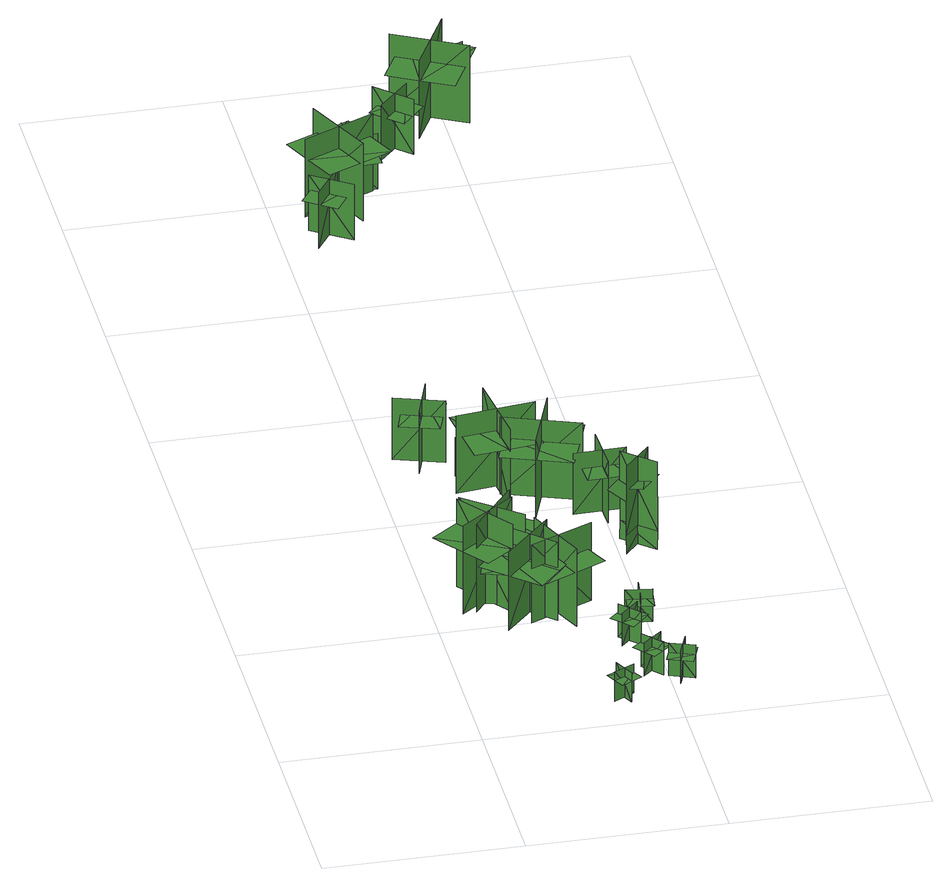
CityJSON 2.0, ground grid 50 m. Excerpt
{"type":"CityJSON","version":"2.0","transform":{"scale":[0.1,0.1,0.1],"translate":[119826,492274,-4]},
"CityObjects":{
"tree1":{"type":"SolitaryVegetationObject","geometry":[{"type":"MultiSurface","lod":"1","boundaries":[[[0,1,2]],[[0,2,3]],[[4,5,6]],[[4,6,7]],[[8,9,10]],[[8,10,11]],[[8,11,12]],[[8,12,13]]]}]},
"tree2":{"type":"SolitaryVegetationObject","geometry":[{"type":"MultiSurface","lod":"1","boundaries":[[[14,15,16]],[[14,16,17]],[[18,19,20]],[[18,20,21]],[[22,23,24]],[[22,24,25]],[[22,25,26]],[[22,26,27]]]}]},
"tree3":{"type":"SolitaryVegetationObject","geometry":[{"type":"MultiSurface","lod":"1","boundaries":[[[28,29,30]],[[28,30,31]],[[32,33,34]],[[32,34,35]],[[36,37,38]],[[36,38,39]],[[36,39,40]],[[36,40,41]]]}]},
"tree4":{"type":"SolitaryVegetationObject","geometry":[{"type":"MultiSurface","lod":"1","boundaries":[[[42,43,44]],[[42,44,45]],[[46,47,48]],[[46,48,49]],[[50,51,52]],[[50,52,53]],[[50,53,54]],[[50,54,55]]]}]},
"tree5":{"type":"SolitaryVegetationObject","geometry":[{"type":"MultiSurface","lod":"1","boundaries":[[[56,57,58]],[[56,58,59]],[[60,61,62]],[[60,62,63]],[[64,65,66]],[[64,66,67]],[[64,67,68]],[[64,68,69]]]}]},
"tree6":{"type":"SolitaryVegetationObject","geometry":[{"type":"MultiSurface","lod":"1","boundaries":[[[70,71,72]],[[70,72,73]],[[74,75,76]],[[74,76,77]],[[78,79,80]],[[78,80,81]],[[78,81,82]],[[78,82,83]]]}]},
"tree7":{"type":"SolitaryVegetationObject","geometry":[{"type":"MultiSurface","lod":"1","boundaries":[[[84,85,86]],[[84,86,87]],[[88,89,90]],[[88,90,91]],[[92,93,94]],[[92,94,95]],[[92,95,96]],[[92,96,97]]]}]},
"tree8":{"type":"SolitaryVegetationObject","geometry":[{"type":"MultiSurface","lod":"1","boundaries":[[[98,99,100]],[[98,100,101]],[[102,103,104]],[[102,104,105]],[[106,107,108]],[[106,108,109]],[[106,109,110]],[[106,110,111]]]}]},
"tree9":{"type":"SolitaryVegetationObject","geometry":[{"type":"MultiSurface","lod":"1","boundaries":[[[112,113,114]],[[112,114,115]],[[116,117,118]],[[116,118,119]],[[120,121,122]],[[120,122,123]],[[120,124,125]],[[120,125,121]]]}]},
"tree10":{"type":"SolitaryVegetationObject","geometry":[{"type":"MultiSurface","lod":"1","boundaries":[[[126,127,128]],[[126,128,129]],[[130,131,132]],[[130,132,133]],[[134,135,136]],[[134,136,137]],[[134,137,138]],[[134,138,139]]]}]},
"tree11":{"type":"SolitaryVegetationObject","geometry":[{"type":"MultiSurface","lod":"1","boundaries":[[[140,141,142]],[[140,142,143]],[[144,145,146]],[[144,146,147]],[[148,149,150]],[[148,150,151]],[[148,151,152]],[[148,152,153]]]}]},
"tree12":{"type":"SolitaryVegetationObject","geometry":[{"type":"MultiSurface","lod":"1","boundaries":[[[154,155,156]],[[154,156,157]],[[158,159,160]],[[158,160,161]],[[162,163,164]],[[162,164,165]],[[162,165,166]],[[162,166,167]]]}]},
"tree13":{"type":"SolitaryVegetationObject","geometry":[{"type":"MultiSurface","lod":"1","boundaries":[[[168,169,170]],[[168,170,171]],[[172,173,174]],[[172,174,175]],[[176,177,178]],[[176,178,179]],[[176,179,180]],[[176,180,181]]]}]},
"tree14":{"type":"SolitaryVegetationObject","geometry":[{"type":"MultiSurface","lod":"1","boundaries":[[[182,183,184]],[[182,184,185]],[[186,187,188]],[[186,188,189]],[[190,191,192]],[[190,192,193]],[[190,193,194]],[[190,194,195]]]}]},
"tree15":{"type":"SolitaryVegetationObject","geometry":[{"type":"MultiSurface","lod":"1","boundaries":[[[196,197,198]],[[196,198,199]],[[200,201,202]],[[200,202,203]],[[204,205,206]],[[204,206,207]],[[204,207,208]],[[204,208,209]]]}]},
"tree16":{"type":"SolitaryVegetationObject","geometry":[{"type":"MultiSurface","lod":"1","boundaries":[[[210,211,212]],[[210,212,213]],[[214,215,216]],[[214,216,217]],[[218,219,215]],[[218,215,214]],[[220,221,211]],[[220,211,210]],[[222,223,224]],[[222,224,225]],[[226,227,228]],[[226,228,229]]]}]},
"tree17":{"type":"SolitaryVegetationObject","geometry":[{"type":"MultiSurface","lod":"1","boundaries":[[[230,231,232]],[[230,232,233]],[[234,235,236]],[[234,236,237]],[[238,239,240]],[[238,240,241]],[[238,242,243]],[[238,243,239]]]}]},
"tree18":{"type":"SolitaryVegetationObject","geometry":[{"type":"MultiSurface","lod":"1","boundaries":[[[244,245,246]],[[244,246,247]],[[248,249,250]],[[248,250,251]],[[252,253,254]],[[252,254,255]],[[252,256,257]],[[252,257,253]]]}]},
"tree19":{"type":"SolitaryVegetationObject","geometry":[{"type":"MultiSurface","lod":"1","boundaries":[[[258,259,260]],[[258,260,261]],[[262,263,264]],[[262,264,265]],[[266,267,268]],[[266,268,269]],[[266,269,270]],[[266,270,271]]]}]},
"tree20":{"type":"SolitaryVegetationObject","geometry":[{"type":"MultiSurface","lod":"1","boundaries":[[[272,273,274]],[[272,274,275]],[[276,277,278]],[[276,278,279]],[[280,281,282]],[[280,282,283]],[[280,283,284]],[[280,284,285]]]}]},
"tree21":{"type":"SolitaryVegetationObject","geometry":[{"type":"MultiSurface","lod":"1","boundaries":[[[286,287,288]],[[286,288,289]],[[290,291,292]],[[290,292,293]],[[294,295,296]],[[294,296,297]],[[294,297,298]],[[294,298,299]]]}]},
"tree22":{"type":"SolitaryVegetationObject","geometry":[{"type":"MultiSurface","lod":"1","boundaries":[[[300,301,302]],[[300,302,303]],[[304,305,306]],[[304,306,307]],[[308,309,310]],[[308,310,311]],[[308,311,312]],[[308,312,313]]]}]},
"tree23":{"type":"SolitaryVegetationObject","geometry":[{"type":"MultiSurface","lod":"1","boundaries":[[[314,315,316]],[[314,316,317]],[[318,319,320]],[[318,320,321]],[[322,323,324]],[[322,324,325]],[[322,326,327]],[[322,327,323]]]}]}
},
"vertices":[
[63,515,43],[205,622,43],[205,622,290],[63,515,290],[180,498,43],[73,640,43],[73,640,290],[180,498,290],[180,498,221],[251,552,221],[144,693,221],[73,640,221],[3,586,221],[109,445,221],
[220,541,41],[80,650,41],[80,650,287],[220,541,287],[206,658,41],[97,519,41],[97,519,287],[206,658,287],[206,658,218],[136,713,218],[27,573,218],[97,519,218],[167,464,218],[276,604,218],
[257,504,45],[125,546,45],[125,546,218],[257,504,218],[207,601,45],[165,470,45],[165,470,218],[207,601,218],[252,516,162],[270,577,162],[138,616,162],[120,555,162],[101,494,162],[234,455,162],
[148,554,45],[277,434,45],[277,434,265],[148,554,265],[153,414,45],[273,543,45],[273,543,265],[153,414,265],[148,538,194],[93,477,194],[224,359,194],[279,420,194],[333,480,194],[202,598,194],
[371,17,54],[344,70,54],[344,70,136],[371,17,136],[384,55,54],[331,28,54],[331,28,136],[384,55,136],[384,55,113],[370,81,113],[318,54,113],[331,28,113],[345,2,113],[397,29,113],
[377,515,41],[216,443,41],[216,443,260],[377,515,260],[247,565,41],[318,404,41],[318,404,260],[247,565,260],[362,522,189],[328,595,189],[168,521,189],[203,447,189],[237,373,189],[397,448,189],
[259,598,30],[320,552,30],[320,552,137],[259,598,137],[265,547,30],[312,609,30],[312,609,137],[265,547,137],[265,547,107],[296,524,107],[343,586,107],[312,609,107],[281,632,107],[235,571,107],
[426,166,58],[470,116,58],[470,116,150],[426,166,150],[423,122,58],[473,165,58],[473,165,150],[423,122,150],[423,122,125],[444,97,125],[495,140,125],[473,165,125],[451,190,125],[401,147,125],
[144,1340,13],[103,1216,13],[103,1216,186],[144,1340,186],[53,1293,13],[176,1252,13],[176,1252,186],[53,1293,186],[141,1329,141],[103,1216,141],[152,1200,141],[190,1313,141],[92,1345,141],[55,1232,141],
[399,307,60],[446,260,60],[446,260,152],[399,307,152],[399,263,60],[446,310,60],[446,310,152],[399,263,152],[399,263,126],[422,239,126],[469,286,126],[446,310,126],[423,333,126],[375,287,126],
[502,69,58],[526,131,58],[526,131,150],[502,69,150],[543,87,58],[481,110,58],[481,110,150],[543,87,150],[543,87,124],[554,118,124],[492,141,124],[481,110,124],[469,79,124],[531,56,124],
[497,372,51],[431,381,51],[431,381,143],[497,372,143],[470,408,51],[462,342,51],[462,342,143],[470,408,143],[470,408,117],[438,412,117],[429,346,117],[462,342,117],[495,337,117],[503,403,117],
[185,1185,14],[266,1177,14],[266,1177,122],[185,1185,122],[219,1145,14],[219,1145,122],[226,1226,122],[226,1226,14],[219,1145,88],[252,1141,88],[258,1206,88],[225,1209,88],[191,1212,88],[185,1148,88],
[172,1111,11],[371,1136,11],[371,1136,229],[172,1111,229],[286,1024,11],[261,1223,11],[261,1223,229],[286,1024,229],[285,1032,168],[372,1044,168],[348,1226,168],[262,1215,168],[175,1204,168],[198,1021,168],
[404,1151,9],[336,963,9],[336,963,226],[404,1151,226],[275,1089,9],[463,1021,9],[463,1021,226],[275,1089,226],[283,1087,166],[253,1004,166],[426,941,166],[456,1023,166],[486,1106,166],[313,1169,166],
[503,703,94],[571,782,94],[572,781,289],[504,702,289],[581,709,94],[503,776,94],[502,776,289],[580,708,289],[580,708,43],[502,776,43],[504,702,43],[572,781,43],[504,703,189],[571,781,189],[532,816,208],[464,737,208],[562,770,220],[512,711,220],[541,686,230],[592,745,230],
[496,1032,11],[501,902,11],[501,902,183],[496,1032,183],[427,957,11],[557,961,11],[557,961,183],[427,957,183],[497,1021,138],[501,902,138],[552,904,138],[548,1023,138],[446,1019,138],[450,901,138],
[85,2291,5],[151,2389,5],[151,2389,162],[85,2291,162],[176,2310,5],[78,2376,5],[78,2376,162],[176,2310,162],[90,2300,121],[151,2389,121],[112,2415,121],[52,2326,121],[129,2274,121],[189,2363,121],
[128,2554,18],[211,2371,18],[211,2371,236],[128,2554,236],[79,2419,18],[262,2502,18],[262,2502,236],[79,2419,236],[87,2422,175],[123,2343,175],[291,2419,175],[255,2498,175],[218,2578,175],[51,2502,175],
[208,2429,19],[200,2572,19],[200,2572,175],[208,2429,175],[276,2506,19],[133,2498,19],[133,2498,175],[276,2506,175],[270,2505,131],[266,2568,131],[135,2561,131],[139,2498,131],[142,2436,131],[273,2443,131],
[393,2641,21],[308,2720,21],[308,2720,176],[393,2641,176],[390,2716,21],[390,2716,176],[311,2630,176],[311,2630,21],[390,2716,127],[354,2749,127],[291,2680,127],[327,2647,127],[363,2614,127],[425,2683,127],
[379,2859,13],[557,2766,13],[557,2766,231],[379,2859,231],[423,2723,13],[516,2901,13],[516,2901,231],[423,2723,231],[427,2730,170],[505,2690,170],[590,2853,170],[512,2893,170],[435,2934,170],[349,2771,170],
[530,2796,16],[482,2904,16],[482,2904,172],[530,2796,172],[563,2883,16],[455,2836,16],[455,2836,172],[563,2883,172],[526,2805,132],[482,2904,132],[440,2885,132],[483,2786,132],[568,2824,132],[525,2923,132]
]}
